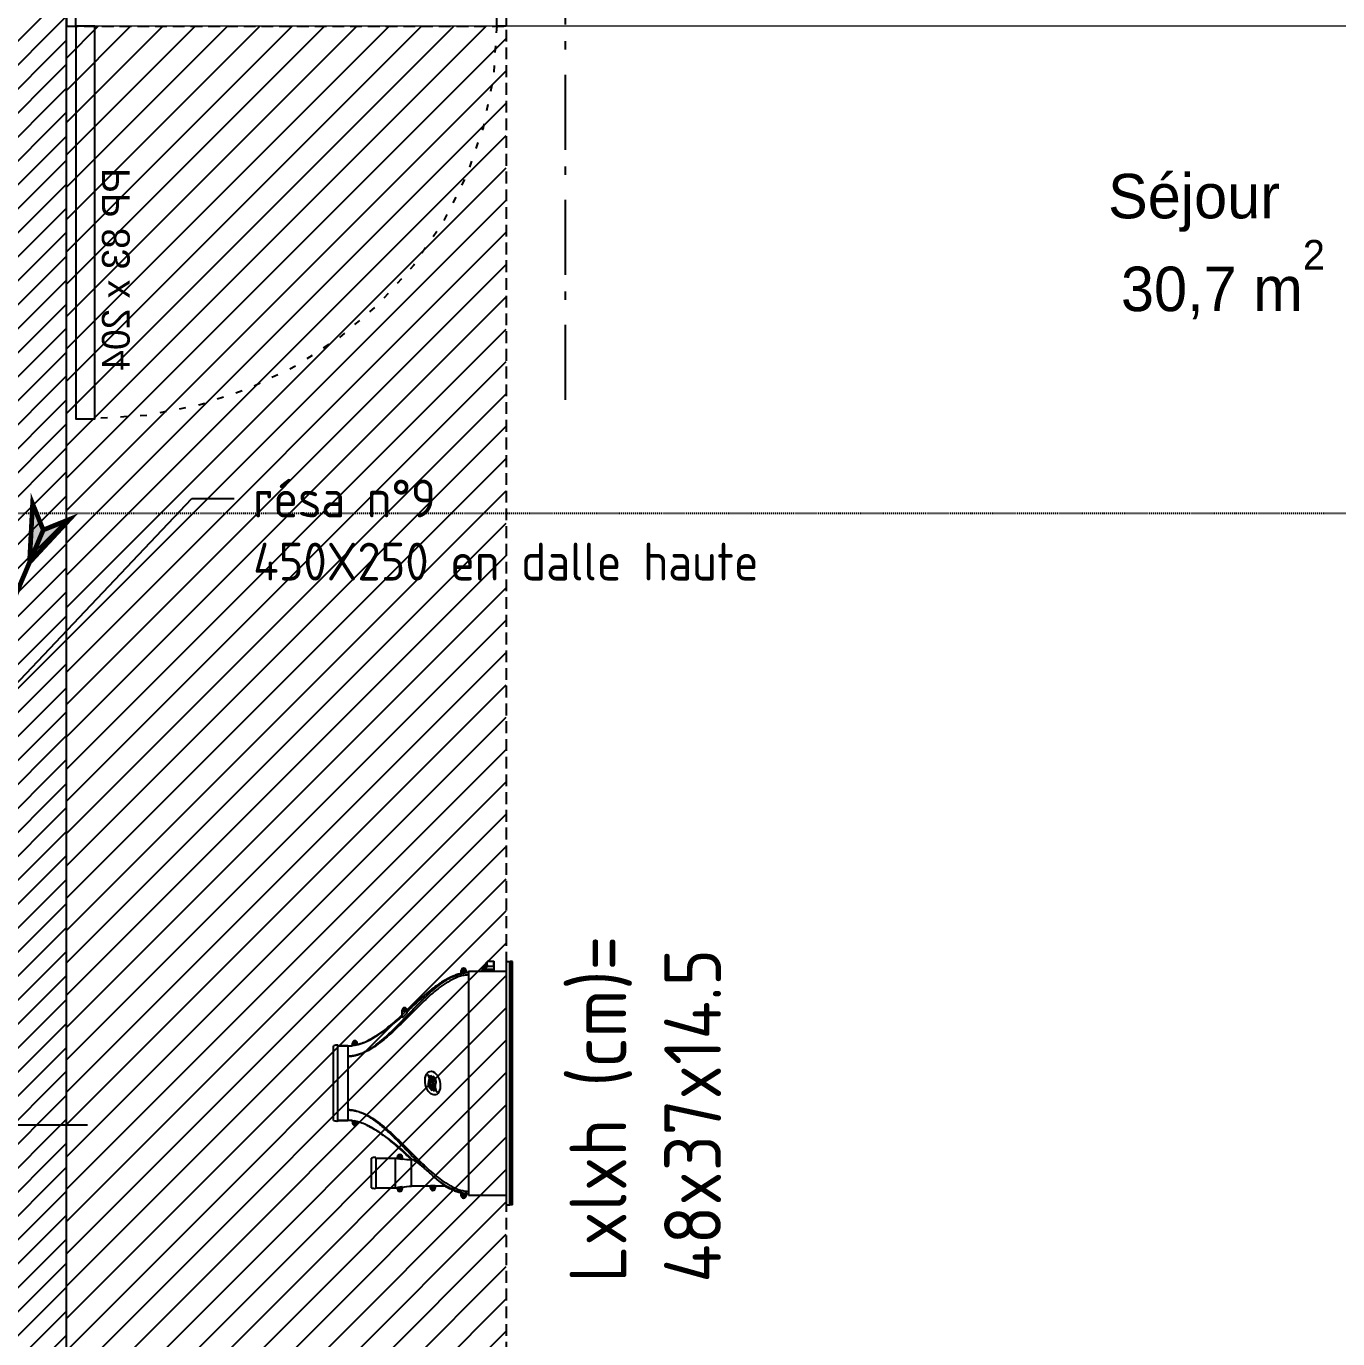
# Model space of a CAD drawing. Extents: x -2932 to 12371, y 2178 to 6224.
# Drawn here: x 4346.9 to 4624.3, y 3086.9 to 3364.5 of the extents above; entities that cross this region are included whole.
import ezdxf
from ezdxf import colors
from ezdxf.entities.mleader import LeaderData, LeaderLine
from ezdxf.math import Vec2, Vec3

# ---------------------------------------------------------------- set-up
doc = ezdxf.new("R2010")
doc.units = 0
doc.header["$PDMODE"] = 67
for name, pattern in [('prlm_ef', [0.165, 0.1, -0.065]), ('Style de ligne -1', [0.41664, 0.20828, -0.20836]), ('Style de ligne -13', [0.147638, 0.098425, -0.049213]), ('Style de ligne -18', [0.164042, 0.054681, -0.109361]), ('Style de ligne -6', [1.04164, 0.625, -0.20828, 0.06943, -0.13893])]:
    doc.linetypes.add(name, pattern=pattern)
doc.layers.get('0').update_dxf_attribs({"color": 252})
for name, color, linetype in [('_GAZELEC-EAU CHAUDE', 1, 'Continuous'), ('B amÈnagement intÈrieur_Hatch', 252, 'Continuous'), ('B aménagement intérieur', 252, 'Continuous'), ('B GÈnÈral_Hatch', 252, 'Continuous'), ('B Général', 252, 'Continuous'), ('C ANNOTATIONS-axes horizontaux', 252, 'Style de ligne -1'), ('C ANNOTATIONS-prestations', 252, 'Continuous'), ('C ANNOTATIONS-texte', 252, 'Continuous'), ('C ANNOTATIONS-texte surfaces', 252, 'Continuous'), ('D SURFACES-shab', 252, 'Continuous'), ('GAZ-EU FLECHE', 42, 'Continuous'), ('prlm-CHAUFF', 30, 'Continuous'), ('prlm-EAU-EF', 161, 'Continuous')]:
    doc.layers.add(name, color=color, linetype=linetype)
doc.layers.add('_GAZELEC-RESERVATION', color=1, linetype='Continuous', lineweight=18)
doc.layers.add('_GAZELEC-RESERVATION 2', color=6, linetype='Continuous', lineweight=18)
doc.styles.add('Eurostile', font='')
doc.styles.get("Standard").update_dxf_attribs({"font": 'isocp.shx', "height": 15})
doc.styles.get('Eurostile').set_extended_font_data('Eurostile')
doc.dimstyles.new('Arch', dxfattribs={"dimtxt": 11.765001, "dimasz": 11.224121, "dimexe": 15.875, "dimexo": 7.9375, "dimgap": 7.9375, "dimtad": 1, "dimdec": 1, "dimtxsty": 'Eurostile', "dimblk": 'B n1.VW_SLASH', "dimblk1": 'B n1.VW_SLASH', "dimblk2": 'B n1.VW_SLASH', "dimcen": 0, "dimdle": 7.9375, "dimazin": 0, "dimtfac": 1, "dimtdec": 1, "dimtix": 1, "dimtmove": 0, "dimatfit": 0, "dimldrblk": 'B n1.VW_FILLEDARROW', "dimfxl": 1, "dimfrac": 2, "dimtolj": 1, "dimarcsym": 0})

# ---------------------------------------------------------------- blocks, each defined once
blk = doc.blocks.new('A n1.PP 80')
at = {"layer": 'B Général', "flags": 128}
blk.add_lwpolyline([(-43, 2.5), (-43, 85.5), (-39, 85.5), (-39, 2.5)], close=True, dxfattribs=at)
at = {"layer": 'B Général', "linetype": 'Style de ligne -18', "ltscale": 25.4, "flags": 128}
blk.add_lwpolyline([(46, 2.5), (45.27, 13.33), (43.1, 23.98), (39.53, 34.26), (34.61, 44), (28.44, 53.03), (21.1, 61.19), (12.74, 68.35), (3.5, 74.38), (-6.47, 79.18), (-17, 82.67), (-27.91, 84.79), (-39, 85.5)], dxfattribs=at)
at = {"layer": 'B Général', "linetype": 'Continuous', "flags": 128}
for points in [[(-45, 2.5), (-43, 2.5), (-43, 0), (-40, 0), (-40, -2.5), (-45, -2.5)], [(48, 2.5), (46, 2.5), (46, 0), (43, 0), (43, -2.5), (48, -2.5), (48, -2.5), (48, -2.5), (48, 1.79), (48, 1.79)]]:
    blk.add_lwpolyline(points, close=True, dxfattribs=at)
at = {"layer": 'C ANNOTATIONS-prestations', "insert": (-37.5, 32.5), "char_height": 5.8825, "attachment_point": 1, "rotation": 90, "line_spacing_factor": 0.894142, "style": 'Eurostile'}
blk.add_mtext('PP 83 x 204', dxfattribs=at)
blk = doc.blocks.new('A n1.T4 A 204 (2D)')
at = {"layer": 'B amÈnagement intÈrieur_Hatch', "linetype": 'Continuous'}
h = blk.add_hatch(dxfattribs=at)
h.set_pattern_fill('F_P__SOFFITE', color=256, style=0, pattern_type=2)
h.set_pattern_definition([(45, (0, 0.2205), (-3.527778, 3.30729), [])])
h.paths.add_polyline_path([(-414.8, -3.93), (-321.8, -3.93), (-321.8, -450.99), (-414.8, -450.99)])
at = {"layer": 'B aménagement intérieur', "linetype": 'Style de ligne -13', "ltscale": 25.4, "flags": 128}
blk.add_lwpolyline([(-414.8, -3.93), (-321.8, -3.93), (-321.8, -450.99), (-414.8, -450.99)], close=True, dxfattribs=at)
at = {"layer": 'D SURFACES-shab', "lineweight": 18, "flags": 128}
blk.add_lwpolyline([(-27.78, -765.99), (127.72, -765.99), (127.47, -3.93), (-414.8, -3.93), (-414.8, -450.99), (-88.28, -450.99), (-88.28, -704.99), (-27.78, -704.99)], close=True, dxfattribs=at)
at = {"layer": 'B Général', "xscale": -1, "rotation": 180}
blk.add_blockref('A n1.PP 80', (-369.8, -1.43), dxfattribs=at)
at = {"layer": 'C ANNOTATIONS-texte', "insert": (-176.34, -47.4), "char_height": 9.412, "attachment_point": 8, "line_spacing_factor": 0.894142, "style": 'Eurostile'}
blk.add_mtext('Séjour', dxfattribs=at)
at = {"layer": 'C ANNOTATIONS-texte surfaces', "insert": (-170.24, -49.13), "char_height": 9.412, "attachment_point": 2, "line_spacing_factor": 0.894142, "style": 'Eurostile'}
blk.add_mtext('30,7 m{\\H0.6667x;\\S2^ ;}', dxfattribs=at)
blk = doc.blocks.new('xi.twintop')
at = {"layer": 'prlm-CHAUFF', "ltscale": 50}
for p, q in [((-7.9, 36.5), (7.9, 36.5)), ((-8, 35.6), (8, 35.6)), ((-7.9, 35.6), (-7.9, 33.5)), ((-7.9, 33.5), (-7.9, 35.6)), ((-5.67, 33.5), (-7.9, 33.5)), ((5.67, 33.5), (-5.67, 33.5)), ((7.9, 33.5), (5.67, 33.5)), ((7.9, 35.6), (7.9, 33.5)), ((7.9, 33.5), (7.9, 35.6)), ((-8.61, 31.95), (-8.61, 32.05)), ((-8.61, 32.05), (-8.51, 32.05)), ((-8.51, 31.95), (-8.61, 31.95)), ((-8.51, 32.16), (-8.41, 32.16)), ((-8.51, 32.05), (-8.51, 32.16)), ((-8.51, 31.84), (-8.51, 31.95)), ((-8.41, 31.84), (-8.51, 31.84)), ((-7.9, 32.5), (-8.46, 32.5)), ((-8.46, 31.5), (-8.16, 31.5)), ((-8.41, 32.16), (-8.41, 32.05)), ((-8.41, 32.05), (-8.3, 32.05)), ((-8.3, 31.95), (-8.41, 31.95)), ((-8.41, 31.95), (-8.41, 31.84)), ((-8.3, 32.05), (-8.3, 31.95)), ((-8.16, 31.5), (-7.95, 32.18)), ((-7.9, 32.5), (-7.95, 32.18)), ((7.95, 32.18), (7.9, 32.5)), ((7.9, 32.5), (8.46, 32.5)), ((8.16, 31.5), (7.95, 32.18)), ((8.46, 31.5), (8.16, 31.5)), ((8.3, 31.95), (8.3, 32.05)), ((8.3, 32.05), (8.41, 32.05)), ((8.41, 31.95), (8.3, 31.95)), ((8.41, 32.16), (8.51, 32.16)), ((8.41, 32.05), (8.41, 32.16)), ((8.41, 31.84), (8.41, 31.95)), ((8.51, 31.84), (8.41, 31.84)), ((8.51, 32.16), (8.51, 32.05)), ((8.51, 32.05), (8.61, 32.05)), ((8.61, 31.95), (8.51, 31.95)), ((8.51, 31.95), (8.51, 31.84)), ((8.61, 32.05), (8.61, 31.95)), ((-22.15, 28.5), (-15.85, 28.5)), ((-9.41, 28.48), (-9.41, 28.48)), ((9.12, 29.02), (9.09, 29.02)), ((9.41, 28.48), (9.38, 28.48)), ((-15.75, 27.6), (-22.25, 27.6)), ((-22.15, 27.6), (-22.15, 23.5)), ((-22.15, 27.6), (-22.15, 23.5)), ((-15.85, 27.6), (-15.85, 23.5)), ((-15.85, 27.6), (-15.85, 23.5)), ((-22.56, 22.55), (-22.45, 22.55)), ((-22.56, 22.45), (-22.56, 22.55)), ((-22.45, 22.45), (-22.56, 22.45)), ((-22.45, 22.66), (-22.35, 22.66)), ((-22.45, 22.55), (-22.45, 22.66)), ((-22.45, 22.34), (-22.45, 22.45)), ((-22.35, 22.34), (-22.45, 22.34)), ((-22.4, 23), (-21.97, 23)), ((-22.35, 22.66), (-22.35, 22.55)), ((-22.35, 22.55), (-22.24, 22.55)), ((-22.24, 22.45), (-22.35, 22.45)), ((-22.35, 22.45), (-22.35, 22.34)), ((-22.24, 22.55), (-22.24, 22.45)), ((-15.85, 23.5), (-22.15, 23.5)), ((-21.97, 23), (-21.85, 22.06)), ((-16.15, 22.06), (-16.03, 23)), ((-16.03, 23), (-15.6, 23)), ((-15.76, 22.45), (-15.76, 22.55)), ((-15.76, 22.55), (-15.65, 22.55)), ((-15.65, 22.45), (-15.76, 22.45)), ((-15.65, 22.66), (-15.55, 22.66)), ((-15.65, 22.55), (-15.65, 22.66)), ((-15.65, 22.34), (-15.65, 22.45)), ((-15.55, 22.34), (-15.65, 22.34)), ((-15.55, 22.66), (-15.55, 22.55)), ((-15.55, 22.55), (-15.44, 22.55)), ((-15.55, 22.45), (-15.55, 22.34)), ((-15.44, 22.45), (-15.55, 22.45)), ((-15.44, 22.55), (-15.44, 22.45)), ((-21.85, 22), (-22.4, 22)), ((-21.85, 22.06), (-21.85, 22)), ((-21.8, 20), (-16.2, 20)), ((-21.8, 16), (-21.8, 20)), ((-21.8, 16), (-21.8, 20)), ((-16.2, 19.84), (-14.13, 22)), ((-14.13, 22), (-16.2, 19.84)), ((-16.2, 19.84), (-16.2, 20)), ((-16.2, 19.84), (-16.2, 20)), ((-16.15, 22), (-16.15, 22.06)), ((-15.6, 22), (-16.15, 22)), ((14.83, 21), (13.83, 22)), ((13.83, 22), (15.44, 22)), ((15.44, 21), (14.83, 21)), ((15.28, 21.45), (15.28, 21.55)), ((15.28, 21.55), (15.39, 21.55)), ((15.39, 21.45), (15.28, 21.45)), ((15.39, 21.66), (15.49, 21.66)), ((15.39, 21.55), (15.39, 21.66)), ((15.39, 21.34), (15.39, 21.45)), ((15.49, 21.34), (15.39, 21.34)), ((15.49, 21.66), (15.49, 21.55)), ((15.49, 21.55), (15.6, 21.55)), ((15.49, 21.45), (15.49, 21.34)), ((15.6, 21.45), (15.49, 21.45)), ((15.6, 21.55), (15.6, 21.45)), ((-22.36, 15.45), (-22.36, 15.55)), ((-22.36, 15.55), (-22.25, 15.55)), ((-22.25, 15.45), (-22.36, 15.45)), ((-22.25, 15.66), (-22.15, 15.66)), ((-22.25, 15.55), (-22.25, 15.66)), ((-22.25, 15.34), (-22.25, 15.45)), ((-22.15, 15.34), (-22.25, 15.34)), ((-22.2, 16), (-21.65, 16)), ((-21.65, 15), (-22.2, 15)), ((-22.15, 15.66), (-22.15, 15.55)), ((-22.15, 15.55), (-22.04, 15.55)), ((-22.15, 15.45), (-22.15, 15.34)), ((-22.04, 15.45), (-22.15, 15.45)), ((-22.04, 15.55), (-22.04, 15.45)), ((-21.8, 12.88), (-21.8, 15)), ((-21.8, 12.88), (-21.8, 15)), ((-21.65, 16), (-21.65, 15)), ((-23.96, 8.95), (-23.96, 9.05)), ((-23.96, 9.05), (-23.85, 9.05)), ((-23.85, 8.95), (-23.96, 8.95)), ((-23.85, 9.16), (-23.75, 9.16)), ((-23.85, 9.05), (-23.85, 9.16)), ((-23.85, 8.84), (-23.85, 8.95)), ((-23.75, 8.84), (-23.85, 8.84)), ((-23.8, 9.5), (-23.19, 9.5)), ((-23.36, 8.5), (-23.8, 8.5)), ((-23.75, 9.16), (-23.75, 9.05)), ((-23.75, 9.05), (-23.64, 9.05)), ((-23.75, 8.95), (-23.75, 8.84)), ((-23.64, 8.95), (-23.75, 8.95)), ((-23.64, 9.05), (-23.64, 8.95)), ((-23.36, 8.42), (-23.36, 8.5)), ((23.19, 9.5), (23.8, 9.5)), ((23.36, 8.42), (23.36, 8.5)), ((23.8, 8.5), (23.36, 8.5)), ((23.64, 8.95), (23.64, 9.05)), ((23.64, 9.05), (23.75, 9.05)), ((23.75, 8.95), (23.64, 8.95)), ((23.75, 9.16), (23.85, 9.16)), ((23.75, 9.05), (23.75, 9.16)), ((23.75, 8.84), (23.75, 8.95)), ((23.85, 8.84), (23.75, 8.84)), ((23.85, 9.16), (23.85, 9.05)), ((23.85, 9.05), (23.96, 9.05)), ((23.85, 8.95), (23.85, 8.84)), ((23.96, 8.95), (23.85, 8.95)), ((23.96, 9.05), (23.96, 8.95)), ((23.7, 8), (-23.7, 8)), ((-23.7, 8), (-23.7, 0)), ((23.7, 8), (23.7, 0)), ((24.18, 4.47), (23.7, 4.81)), ((24.06, 4.42), (23.7, 4.66)), ((24.06, 2.6), (24.06, 4.42)), ((24.64, 4.04), (24.06, 4.42)), ((24.2, 4.46), (24.18, 4.47)), ((24.54, 4.24), (24.2, 4.46)), ((24.35, 4.85), (24.33, 4.89)), ((24.35, 4.36), (24.35, 4.85)), ((24.35, 4.85), (24.36, 4.85)), ((24.41, 4.79), (24.43, 4.83)), ((24.41, 4.79), (24.41, 4.32)), ((25.01, 4.43), (24.41, 4.79)), ((24.43, 4.83), (25.04, 4.47)), ((24.64, 4.04), (24.72, 4.01)), ((24.64, 2.6), (24.64, 4.04)), ((24.72, 4.01), (24.72, 2.65)), ((25.04, 4.47), (25.01, 4.43)), ((25.01, 4.25), (25.01, 4.43)), ((25.02, 4.42), (25.01, 4.43)), ((25.06, 4.46), (25.02, 4.42)), ((25.02, 4.42), (25.02, 4.25)), ((25.28, 4.25), (25.02, 4.42)), ((25.04, 4.47), (25.06, 4.46)), ((25.06, 4.46), (25.39, 4.24)), ((25.71, 2.65), (25.71, 4.01)), ((-25.75, 0), (-25.75, -0.73)), ((25.75, 0), (-25.75, 0)), ((23.7, 2.6), (24.06, 2.6)), ((23.7, 2.57), (23.73, 2.6)), ((23.79, 2.6), (23.88, 2.51)), ((23.88, 2.51), (23.97, 2.6)), ((24.04, 2.6), (24.13, 2.51)), ((24.64, 2.6), (24.06, 2.6)), ((24.13, 2.51), (24.22, 2.6)), ((24.18, 2.56), (24.24, 2.51)), ((24.24, 2.51), (24.3, 2.58)), ((24.28, 2.6), (24.37, 2.51)), ((24.37, 2.51), (24.46, 2.6)), ((24.42, 2.57), (24.48, 2.51)), ((24.48, 2.51), (24.56, 2.58)), ((24.54, 2.6), (24.63, 2.51)), ((24.63, 2.51), (24.72, 2.6)), ((24.72, 2.65), (24.64, 2.6)), ((24.64, 2.6), (24.64, 2.6)), ((25.66, 2.6), (24.64, 2.6)), ((24.7, 2.58), (24.77, 2.51)), ((24.72, 2.65), (25.71, 2.65)), ((24.73, 2.6), (24.82, 2.51)), ((24.77, 2.51), (24.79, 2.53)), ((24.82, 2.51), (24.91, 2.6)), ((24.9, 2.59), (24.98, 2.51)), ((24.98, 2.51), (25.07, 2.6)), ((25.02, 2.54), (25.05, 2.51)), ((25.05, 2.51), (25.09, 2.55)), ((25.06, 2.58), (25.13, 2.51)), ((25.13, 2.51), (25.22, 2.6)), ((25.19, 2.57), (25.25, 2.51)), ((25.25, 2.51), (25.34, 2.6)), ((25.27, 2.53), (25.29, 2.51)), ((25.29, 2.51), (25.32, 2.54)), ((25.31, 2.56), (25.36, 2.51)), ((25.36, 2.51), (25.45, 2.6)), ((25.4, 2.55), (25.44, 2.51)), ((25.44, 2.51), (25.53, 2.6)), ((25.48, 2.54), (25.51, 2.51)), ((25.51, 2.51), (25.6, 2.6)), ((25.53, 2.53), (25.55, 2.51)), ((25.55, 2.51), (25.64, 2.6)), ((25.71, 2.65), (25.66, 2.6)), ((25.66, 2.6), (25.66, 2.6)), ((25.75, 0), (25.75, -0.73)), ((-25.75, -0.81), (-25.75, -0.73)), ((-25.75, -0.73), (25.75, -0.73)), ((-25.75, -1.3), (-25.75, -0.81)), ((25.75, -0.81), (-25.75, -0.81)), ((-25.75, -1.3), (25.75, -1.3)), ((23.75, -0.99), (-23.75, -0.99)), ((-23.75, -1.06), (-23.75, -0.99)), ((-23.55, -0.99), (-23.75, -1.06)), ((-23.75, -1.06), (23.75, -1.06)), ((23.75, -1.11), (-23.75, -1.11)), ((-23.75, -1.16), (-23.75, -1.11)), ((-23.59, -1.11), (-23.75, -1.16)), ((-23.75, -1.16), (23.75, -1.16)), ((23.75, -1.2), (-23.75, -1.2)), ((-23.75, -1.23), (-23.75, -1.2)), ((-23.64, -1.2), (-23.75, -1.23)), ((-23.75, -1.23), (23.75, -1.23)), ((23.75, -1.26), (-23.75, -1.26)), ((-23.75, -1.28), (-23.75, -1.26)), ((-23.68, -1.26), (-23.75, -1.28)), ((-23.75, -1.28), (23.75, -1.28)), ((23.75, -1.29), (-23.75, -1.29)), ((-23.75, -1.3), (-23.75, -1.29)), ((-23.73, -1.29), (-23.75, -1.3)), ((-23.75, -1.3), (23.75, -1.3)), ((23.75, -1.06), (23.55, -0.99)), ((23.75, -1.16), (23.59, -1.11)), ((23.75, -1.23), (23.64, -1.2)), ((23.75, -1.28), (23.68, -1.26)), ((23.75, -1.3), (23.73, -1.29)), ((23.75, -0.99), (23.75, -1.06)), ((23.75, -1.11), (23.75, -1.16)), ((23.75, -1.2), (23.75, -1.23)), ((23.75, -1.26), (23.75, -1.28)), ((23.75, -1.29), (23.75, -1.3)), ((25.75, -0.73), (25.75, -0.81)), ((25.75, -1.3), (25.75, -0.81))]:
    blk.add_line(p, q, dxfattribs=at)
for centre, radius in [((-8.46, 32), 0.3), ((-8.46, 32), 0.25), ((8.46, 32), 0.3), ((8.46, 32), 0.25), ((-22.4, 22.5), 0.3), ((-22.4, 22.5), 0.25), ((-15.6, 22.5), 0.3), ((-15.6, 22.5), 0.25), ((15.44, 21.5), 0.3), ((15.44, 21.5), 0.25), ((-22.2, 15.5), 0.3), ((-22.2, 15.5), 0.25), ((-23.8, 9), 0.3), ((-23.8, 9), 0.25), ((23.8, 9), 0.3), ((23.8, 9), 0.25)]:
    blk.add_circle(centre, radius, dxfattribs=at)
for centre, radius, start, end in [((-6.01, 35.83), 2, 160.5755, 186.7441), ((-6.01, 35.83), 2, 160.5755, 186.7441), ((6.01, 35.83), 2, 353.2559, 19.4245), ((6.01, 35.83), 2, 353.2559, 19.4245), ((-15.67, 33.51), 7.77, 352.5456, 359.9423), ((-15.72, 33.51), 7.82, 352.5763, 359.9264), ((-15.07, 33.49), 7.17, 353.9053, 0.1157), ((15.11, 33.49), 7.25, 179.9215, 187.8382), ((15.67, 33.51), 7.77, 180.0577, 187.4544), ((15.72, 33.51), 7.82, 180.0736, 187.4237), ((-19.51, 34.47), 11.74, 332.3321, 345.441), ((-19.16, 34.32), 11.35, 332.1374, 345.6929), ((-8.46, 32), 0.5, 90, 270), ((-15.07, 33.49), 7.17, 352.0923, 353.5448), ((21.1, 34.98), 13.43, 192.9954, 216.0824), ((19.16, 34.32), 11.35, 194.4106, 207.8626), ((8.46, 32), 0.5, 270, 90), ((-20.26, 27.83), 2, 160.5755, 186.7441), ((-20.26, 27.83), 2, 160.5755, 186.7441), ((-17.74, 27.83), 2, 353.2559, 19.4245), ((-17.74, 27.83), 2, 353.2559, 19.4245), ((-43.13, 48.06), 39, 319.3887, 329.86), ((-43.13, 48.06), 39, 319.3887, 329.8601), ((-26.92, 38.17), 20.01, 331.0483, 332.7983), ((-26.92, 38.17), 20.01, 331.0482, 332.7982), ((26.92, 38.17), 20.01, 207.2018, 208.9518), ((43.13, 48.06), 39, 210.1399, 220.6113), ((43.13, 48.06), 39, 212.5506, 220.6113), ((-22.4, 22.5), 0.5, 90, 270), ((-15.6, 22.5), 0.5, 270, 90), ((-22.51, 30.1), 11.66, 315.9701, 320.4245), ((-22.76, 30.33), 11.99, 316.0326, 320.3619), ((22.51, 30.1), 11.66, 219.5755, 224.0299), ((22.76, 30.33), 11.99, 219.6381, 223.9674), ((15.44, 21.5), 0.5, 270, 90), ((-44.74, 40.05), 35.1, 315.7111, 319.5265), ((-22.2, 15.5), 0.5, 90, 270), ((-2.48, -0.77), 23.65, 136.4099, 144.7501), ((-23.8, 9), 0.5, 90, 270), ((-11.41, 6.64), 12.12, 163.7263, 166.3852), ((23.8, 9), 0.5, 270, 90), ((17.64, -7.23), 13.85, 61.9182, 64.0515), ((17.76, -6.88), 13.43, 62.115, 63.7632), ((18.29, -6.04), 12.5, 61.3177, 61.5903), ((24.75, 5.45), 0.703, 233.033, 242.9325), ((24.72, 5.11), 0.448, 214.6713, 225.4982), ((25.88, 4.92), 0.836, 234.1326, 239.2425), ((18.29, -6.04), 12.5, 53.7494, 55.0637)]:
    blk.add_arc(centre, radius, start, end, dxfattribs=at)
blk.add_ellipse((0, 15.55), major_axis=(2.49, 0.57), ratio=0.600775, dxfattribs=at)
for points, knots in [([(-5.67, 33.5), (-5.67, 33.33), (-5.68, 33.16), (-5.7, 32.82), (-5.72, 32.65), (-5.8, 32.15), (-5.87, 31.82), (-6.05, 31.16), (-6.16, 30.84), (-6.41, 30.21), (-6.55, 29.9), (-7, 29), (-7.34, 28.43), (-8.08, 27.34), (-8.47, 26.81), (-9.69, 25.27), (-10.57, 24.3), (-12.38, 22.39), (-13.32, 21.46), (-15.19, 19.6), (-16.12, 18.67), (-17.95, 16.77), (-18.84, 15.8), (-20.08, 14.27), (-20.47, 13.75), (-21.03, 12.94), (-21.21, 12.66), (-21.55, 12.09), (-21.72, 11.8), (-22.17, 10.91), (-22.43, 10.31), (-22.7, 9.36), (-22.77, 9.03), (-22.86, 8.47), (-22.88, 8.24), (-22.89, 8)], [0, 0, 0, 0, 0.015625, 0.015625, 0.03125, 0.03125, 0.0625, 0.0625, 0.09375, 0.09375, 0.125, 0.125, 0.1875, 0.1875, 0.25, 0.25, 0.375, 0.375, 0.5, 0.5, 0.625, 0.625, 0.75, 0.75, 0.8125, 0.8125, 0.84375, 0.84375, 0.875, 0.875, 0.9375, 0.9375, 0.96875, 0.96875, 0.9907189, 0.9907189, 0.9907189, 0.9907189]), ([(-18.04, 17.26), (-16.85, 18.51), (-15.59, 19.7), (-13.1, 22.1), (-11.85, 23.3), (-10.07, 25.17), (-9.49, 25.81), (-8.39, 27.13), (-7.87, 27.82), (-7.16, 28.91), (-6.93, 29.29), (-6.52, 30.07), (-6.33, 30.48), (-6.02, 31.31), (-5.89, 31.74), (-5.76, 32.39), (-5.73, 32.61), (-5.69, 32.95), (-5.69, 33.06), (-5.67, 33.28), (-5.67, 33.39), (-5.67, 33.5)], [0, 0, 0, 0, 0.25, 0.25, 0.5, 0.5, 0.625, 0.625, 0.75, 0.75, 0.8125, 0.8125, 0.875, 0.875, 0.9375, 0.9375, 0.96875, 0.96875, 0.984375, 0.984375, 1, 1, 1, 1]), ([(5.67, 33.5), (5.67, 33.33), (5.68, 33.16), (5.71, 32.81), (5.73, 32.64), (5.81, 32.14), (5.88, 31.8), (6.08, 31.14), (6.2, 30.82), (6.47, 30.19), (6.62, 29.88), (7.1, 28.98), (7.46, 28.42), (8.23, 27.34), (8.65, 26.82), (9.93, 25.3), (10.84, 24.34), (12.72, 22.46), (13.69, 21.54), (15.61, 19.69), (16.57, 18.77), (18.43, 16.87), (19.34, 15.9), (20.59, 14.36), (20.99, 13.83), (21.55, 13), (21.73, 12.72), (22.07, 12.15), (22.24, 11.85), (22.69, 10.95), (22.94, 10.33), (23.21, 9.37), (23.28, 9.05), (23.36, 8.48), (23.38, 8.24), (23.39, 8)], [0, 0, 0, 0, 0.015625, 0.015625, 0.03125, 0.03125, 0.0625, 0.0625, 0.09375, 0.09375, 0.125, 0.125, 0.1875, 0.1875, 0.25, 0.25, 0.375, 0.375, 0.5, 0.5, 0.625, 0.625, 0.75, 0.75, 0.8125, 0.8125, 0.84375, 0.84375, 0.875, 0.875, 0.9375, 0.9375, 0.96875, 0.96875, 0.9908046, 0.9908046, 0.9908046, 0.9908046]), ([(22.89, 8), (22.88, 8.24), (22.86, 8.47), (22.77, 9.03), (22.7, 9.36), (22.43, 10.31), (22.17, 10.91), (21.72, 11.8), (21.55, 12.09), (21.21, 12.66), (21.03, 12.94), (20.47, 13.75), (20.08, 14.27), (18.84, 15.8), (17.95, 16.77), (16.12, 18.67), (15.18, 19.6), (13.32, 21.46), (12.38, 22.39), (10.57, 24.3), (9.69, 25.27), (8.47, 26.81), (8.08, 27.34), (7.34, 28.43), (7, 29), (6.55, 29.9), (6.41, 30.21), (6.16, 30.84), (6.05, 31.16), (5.87, 31.82), (5.79, 32.15), (5.72, 32.65), (5.7, 32.82), (5.68, 33.16), (5.67, 33.33), (5.67, 33.5)], [0.0092808, 0.0092808, 0.0092808, 0.0092808, 0.03125, 0.03125, 0.0625, 0.0625, 0.125, 0.125, 0.15625, 0.15625, 0.1875, 0.1875, 0.25, 0.25, 0.375, 0.375, 0.5, 0.5, 0.625, 0.625, 0.75, 0.75, 0.8125, 0.8125, 0.875, 0.875, 0.90625, 0.90625, 0.9375, 0.9375, 0.96875, 0.96875, 0.984375, 0.984375, 1, 1, 1, 1]), ([(-8.9, 29.46), (-9.06, 29.12), (-9.43, 28.41), (-10.08, 27.35), (-10.83, 26.27), (-11.65, 25.18), (-12.54, 24.1), (-13.65, 22.81), (-14.86, 21.46), (-15.81, 20.43), (-16.2, 20)], [0.1568082, 0.1568082, 0.1568082, 0.1568082, 0.2305418, 0.3149874, 0.4025619, 0.4929385, 0.5856877, 0.6803551, 0.8317746, 0.9509578, 0.9509578, 0.9509578, 0.9509578]), ([(14.38, 22), (14.06, 22.36), (13.37, 23.14), (12.33, 24.35), (11.38, 25.54), (10.58, 26.62), (9.93, 27.59), (9.37, 28.52), (9.05, 29.15), (8.91, 29.44)], [0.5730592, 0.5730592, 0.5730592, 0.5730592, 0.626259, 0.6884084, 0.7489718, 0.7930827, 0.8358988, 0.8773199, 0.9123747, 0.9123747, 0.9123747, 0.9123747]), ([(-18.04, 17.26), (-17.81, 17.52), (-17.58, 17.79), (-17.17, 18.3), (-16.98, 18.55), (-16.64, 19.03), (-16.49, 19.25), (-16.32, 19.53), (-16.28, 19.62), (-16.22, 19.76), (-16.2, 19.81), (-16.2, 19.84)], [0, 0, 0, 0, 0.25, 0.25, 0.5, 0.5, 0.75, 0.75, 0.875, 0.875, 1, 1, 1, 1]), ([(23.19, 9.5), (23.12, 9.79), (23.04, 10.07), (22.86, 10.64), (22.75, 10.92), (22.41, 11.74), (22.14, 12.27), (21.56, 13.3), (21.24, 13.8), (20.57, 14.77), (20.21, 15.25), (19.11, 16.65), (18.33, 17.54), (16.73, 19.29), (15.91, 20.15), (15.09, 21)], [0, 0, 0, 0, 0.0625, 0.0625, 0.125, 0.125, 0.25, 0.25, 0.375, 0.375, 0.5, 0.5, 0.75, 0.75, 1, 1, 1, 1]), ([(21.4, 13.55), (21.3, 13.71), (20.98, 14.2), (20.41, 15.02), (19.67, 15.99), (18.88, 16.96), (17.95, 18.04), (16.9, 19.22), (15.98, 20.24), (15.44, 20.84), (15.29, 21)], [0.1694223, 0.1694223, 0.1694223, 0.1694223, 0.1906001, 0.2339285, 0.2787061, 0.3247019, 0.3716424, 0.4351709, 0.4991397, 0.523565, 0.523565, 0.523565, 0.523565]), ([(-23.39, 8), (-23.38, 8.28), (-23.35, 8.55), (-23.25, 9.19), (-23.16, 9.55), (-22.84, 10.61), (-22.54, 11.29), (-21.83, 12.6), (-21.42, 13.22), (-20.56, 14.41), (-20.09, 14.98), (-19.62, 15.54)], [0.0331631, 0.0331631, 0.0331631, 0.0331631, 0.125, 0.125, 0.25, 0.25, 0.5, 0.5, 0.75, 0.75, 1, 1, 1, 1]), ([(-1.94, 14.63), (-1.21, 15.35), (-0.84, 15.44), (-0.45, 15.4), (0.16, 15.33), (0.81, 14.93), (1.54, 15.51)], [0, 0, 0, 0, 0.389075, 0.389075, 0.389075, 1, 1, 1, 1]), ([(-1.63, 15.67), (-0.9, 16.39), (-0.53, 16.49), (-0.14, 16.44), (0.47, 16.38), (1.12, 15.98), (1.85, 16.55)], [0, 0, 0, 0, 0.389075, 0.389075, 0.389075, 1, 1, 1, 1]), ([(-23.19, 9.5), (-23.12, 9.8), (-23.04, 10.09), (-22.9, 10.53), (-22.84, 10.67), (-22.74, 10.96), (-22.68, 11.1), (-22.5, 11.53), (-22.37, 11.8), (-22.1, 12.35), (-21.95, 12.61), (-21.8, 12.88)], [0, 0, 0, 0, 0.25, 0.25, 0.375, 0.375, 0.5, 0.5, 0.75, 0.75, 1, 1, 1, 1]), ([(-21.8, 12.88), (-21.96, 12.6), (-22.11, 12.32), (-22.4, 11.74), (-22.54, 11.45), (-22.78, 10.85), (-22.89, 10.55), (-23.01, 10.17), (-23.03, 10.1), (-23.05, 10.03)], [0, 0, 0, 0, 0.25, 0.25, 0.5, 0.5, 0.75, 0.75, 0.8062429, 0.8062429, 0.8062429, 0.8062429]), ([(24.24, 4.96), (24.23, 4.96), (24.23, 4.96), (24.22, 4.97), (24.2, 4.97), (24.19, 4.97), (24.18, 4.98), (24.16, 4.98), (24.15, 4.98), (24.13, 4.99), (24.11, 4.99), (24.09, 4.99), (24.08, 4.99), (24.05, 4.99), (24.02, 4.99), (23.98, 4.99), (23.93, 4.98), (23.89, 4.98), (23.84, 4.97), (23.78, 4.96), (23.74, 4.95), (23.71, 4.95), (23.7, 4.94)], [0.1059402, 0.1059402, 0.1059402, 0.1059402, 0.1359504, 0.1694868, 0.202886, 0.2361704, 0.2693627, 0.3024859, 0.3355633, 0.3686184, 0.401675, 0.434757, 0.4678887, 0.5010941, 0.5629781, 0.6246926, 0.6863942, 0.7482374, 0.8103737, 0.8729511, 0.9361135, 0.9654522, 0.9654522, 0.9654522, 0.9654522]), ([(23.7, 4.91), (23.71, 4.91), (23.72, 4.91), (23.74, 4.92), (23.78, 4.92), (23.81, 4.93), (23.83, 4.93), (23.86, 4.94), (23.89, 4.94), (23.92, 4.95), (23.94, 4.95), (23.97, 4.95), (23.99, 4.96), (24.02, 4.96), (24.04, 4.96), (24.06, 4.96), (24.08, 4.96), (24.11, 4.96), (24.14, 4.96), (24.18, 4.96), (24.21, 4.95), (24.24, 4.95), (24.26, 4.94), (24.28, 4.93), (24.3, 4.92), (24.32, 4.91), (24.33, 4.9), (24.33, 4.89)], [0.053874, 0.053874, 0.053874, 0.053874, 0.0607104, 0.0907643, 0.1206402, 0.1503557, 0.1799287, 0.2093776, 0.238721, 0.2679778, 0.2971672, 0.3263086, 0.3554219, 0.3845269, 0.4136437, 0.4427926, 0.4719939, 0.5012681, 0.5562327, 0.6110034, 0.6657154, 0.7205017, 0.7754929, 0.8308166, 0.8865967, 0.9429527, 1, 1, 1, 1]), ([(24.35, 4.85), (24.35, 4.86), (24.35, 4.86), (24.34, 4.87), (24.33, 4.88), (24.32, 4.88), (24.31, 4.89), (24.3, 4.89), (24.29, 4.9), (24.28, 4.9), (24.26, 4.91), (24.25, 4.91), (24.23, 4.91), (24.22, 4.92), (24.2, 4.92), (24.18, 4.92), (24.17, 4.92), (24.15, 4.92), (24.12, 4.92), (24.09, 4.92), (24.05, 4.92), (24, 4.92), (23.95, 4.91), (23.9, 4.9), (23.85, 4.89), (23.79, 4.88), (23.74, 4.87), (23.71, 4.86), (23.7, 4.86)], [0, 0, 0, 0, 0.0300773, 0.0600539, 0.0899314, 0.1197114, 0.1493956, 0.1789856, 0.2084831, 0.2378898, 0.2672073, 0.2964374, 0.3255817, 0.3546421, 0.3836203, 0.4125181, 0.4413372, 0.4700795, 0.4987468, 0.5532579, 0.6080368, 0.6630958, 0.7184471, 0.7741027, 0.8300742, 0.8863734, 0.9430116, 0.9677174, 0.9677174, 0.9677174, 0.9677174]), ([(24.65, 4.2), (24.65, 4.2), (24.64, 4.2), (24.64, 4.2), (24.63, 4.2), (24.63, 4.2), (24.62, 4.2), (24.61, 4.21), (24.6, 4.21), (24.59, 4.21), (24.58, 4.22), (24.55, 4.23), (24.54, 4.24), (24.54, 4.24)], [0, 0, 0, 0, 0.061789, 0.122374, 0.182441, 0.242697, 0.303842, 0.366548, 0.43144, 0.49908, 0.668346, 0.832646, 1, 1, 1, 1]), ([(25.45, 4.21), (25.44, 4.21), (25.44, 4.22), (25.43, 4.22), (25.41, 4.23), (25.4, 4.23), (25.39, 4.24), (25.37, 4.24), (25.36, 4.25), (25.34, 4.25), (25.32, 4.25), (25.3, 4.26), (25.29, 4.26), (25.27, 4.26), (25.24, 4.26), (25.22, 4.26), (25.2, 4.26), (25.17, 4.26), (25.13, 4.26), (25.08, 4.26), (25.03, 4.26), (24.97, 4.25), (24.91, 4.24), (24.85, 4.24), (24.79, 4.23), (24.72, 4.21), (24.67, 4.21), (24.65, 4.2)], [0.0304712, 0.0304712, 0.0304712, 0.0304712, 0.0599457, 0.0897682, 0.1195016, 0.1491541, 0.1787343, 0.2082505, 0.2377114, 0.2671256, 0.2965018, 0.3258487, 0.355175, 0.3844897, 0.4138015, 0.4431194, 0.4724522, 0.5018089, 0.5568669, 0.611863, 0.6668562, 0.7219052, 0.7770682, 0.8324028, 0.8879658, 0.9438132, 1, 1, 1, 1]), ([(25.71, 4.01), (25.69, 4.04), (25.65, 4.06), (25.55, 4.09), (25.48, 4.1), (25.35, 4.1), (25.31, 4.1), (25.21, 4.09), (25.16, 4.09), (24.98, 4.06), (24.86, 4.04), (24.72, 4.01)], [0, 0, 0, 0, 0.25, 0.25, 0.5, 0.5, 0.625, 0.625, 0.75, 0.75, 1, 1, 1, 1])]:
    blk.add_open_spline(points, degree=3, knots=knots, dxfattribs=at)
for points in [[(-22.15, 23.5), (-22.15, 23.33), (-22.14, 23.17), (-22.13, 23)], [(-22.15, 23.5), (-22.15, 23.33), (-22.14, 23.17), (-22.13, 23)], [(-15.85, 23.5), (-15.85, 23.33), (-15.86, 23.17), (-15.87, 23)], [(-15.85, 23.5), (-15.85, 23.33), (-15.86, 23.17), (-15.87, 23)], [(-22.01, 22), (-21.91, 21.33), (-21.8, 20.67), (-21.8, 20)], [(-22.01, 22), (-21.91, 21.33), (-21.8, 20.67), (-21.8, 20)], [(-15.99, 22), (-16.09, 21.33), (-16.2, 20.67), (-16.2, 20)], [(-15.99, 22), (-16.09, 21.33), (-16.2, 20.67), (-16.2, 20)], [(-0.55, 15.04), (-0.94, 15.09), (-1.32, 14.99), (-1.94, 14.63)], [(-1.78, 15.16), (-1.06, 15.88), (-0.68, 15.97), (-0.29, 15.93)], [(-0.39, 15.58), (-0.78, 15.62), (-1.16, 15.52), (-1.78, 15.16)], [(-0.23, 16.09), (-0.63, 16.13), (-1.01, 16.03), (-1.63, 15.67)], [(1.54, 15.51), (0.72, 14.57), (0.07, 14.98), (-0.55, 15.04)], [(1.7, 16.04), (0.88, 15.1), (0.23, 15.51), (-0.39, 15.58)], [(-0.29, 15.93), (0.32, 15.87), (0.96, 15.47), (1.7, 16.04)], [(1.85, 16.55), (1.03, 15.62), (0.38, 16.02), (-0.23, 16.09)], [(-23.19, 9.5), (-23.26, 9.17), (-23.32, 8.84), (-23.36, 8.5)], [(23.36, 8.5), (23.32, 8.84), (23.26, 9.17), (23.19, 9.5)]]:
    blk.add_open_spline(points, degree=3, dxfattribs=at)
at = {"layer": 'prlm-CHAUFF', "ltscale": 50, "insert": (-42.19, -13.41), "char_height": 12, "width": 139.7925, "attachment_point": 1}
blk.add_mtext('Lxlxh (cm)= 48x37x14.5', dxfattribs=at)
blk = doc.blocks.new('B n1.VW_SLASH')
at = {"linetype": 'ByBlock', "lineweight": -2}
blk.add_line((0.707, 0), (-1, 0), dxfattribs=at)
at = {"linetype": 'Continuous', "lineweight": 20, "flags": 128}
blk.add_lwpolyline([(0.5, 0.5), (-0.5, -0.5)], dxfattribs=at)
blk = doc.blocks.new('*D262')
at = {"layer": '_GAZELEC-RESERVATION 2', "color": 0, "lineweight": -2, "transparency": 16777216}
for p, q in [((4292.44, 3177.55), (4292.44, 3116.25)), ((4337.44, 3177.55), (4337.44, 3116.25)), ((4281.22, 3132.12), (4269.99, 3132.12)), ((4292.44, 3132.12), (4337.44, 3132.12)), ((4348.67, 3132.12), (4359.89, 3132.12))]:
    blk.add_line(p, q, dxfattribs=at)
at = {"layer": 'Defpoints', "color": 0, "transparency": 16777216}
for p in [(4292.44, 3185.48), (4337.44, 3185.48), (4337.44, 3132.12)]:
    blk.add_point(p, dxfattribs=at)
at = {"layer": '_GAZELEC-RESERVATION 2', "color": 0, "lineweight": -2, "transparency": 16777216, "xscale": 11.22412109375, "yscale": 11.22412109375, "zscale": 11.22412109375}
blk.add_blockref('B n1.VW_SLASH', (4292.44, 3132.12), dxfattribs=at)
at = {"layer": '_GAZELEC-RESERVATION 2', "color": 0, "lineweight": -2, "transparency": 16777216, "xscale": 11.22412109375, "yscale": 11.22412109375, "zscale": 11.22412109375, "rotation": 180}
blk.add_blockref('B n1.VW_SLASH', (4337.44, 3132.12), dxfattribs=at)
at = {"layer": '_GAZELEC-RESERVATION 2', "color": 0, "transparency": 16777216, "insert": (4314.94, 3145.94), "char_height": 11.765, "attachment_point": 5, "style": 'Eurostile'}
blk.add_mtext('\\A1;45.00', dxfattribs=at)
blk = doc.blocks.new('B n1.VW_FILLEDARROW')
at = {"linetype": 'Continuous'}
blk.add_hatch(color=250, dxfattribs=at).paths.add_polyline_path([(-1.414, 0.379), (0, 0), (-1.414, -0.379)])
at = {"linetype": 'Continuous', "flags": 128}
blk.add_lwpolyline([(-1.414, 0.379), (0, 0), (-1.414, -0.379)], close=True, dxfattribs=at)
blk = doc.blocks.new('FLECHE2')
h = blk.add_hatch(color=256)
h.dxf.hatch_style = 1
h.paths.add_polyline_path([(496271.9, -370023.3), (496278.4, -369899.2), (496300.9, -369954.8), (496356.5, -369932.3)])
at = {"const_width": 10}
for points in [[(496066.7, -370507.2), (496300.9, -369954.8), (496356.5, -369932.3), (496271.9, -370023.3), (496300.9, -369954.8), (496278.4, -369899.2), (496271.9, -370023.3), (496356.5, -369932.3), (496300.9, -369954.8), (496278.4, -369899.2), (496271.9, -370023.3)], [(496271.9, -370023.3), (496278.4, -369899.2), (496300.9, -369954.8), (496356.5, -369932.3), (496271.9, -370023.3)]]:
    blk.add_lwpolyline(points, dxfattribs=at)

msp = doc.modelspace()

# ---------------------------------------------------------------- hatches: boundary and pattern name
at = {"layer": '_GAZELEC-RESERVATION 2'}
h = msp.add_hatch(dxfattribs=at)
h.set_pattern_fill('ANSI31', color=256)
h.paths.add_polyline_path([(4582.334, 4118.812), (4542.334, 4118.812), (4542.334, 4108.812), (4582.334, 4108.812)])
h.paths.add_polyline_path([(4843.196, 4114.016), (4843.196, 4054.016), (4853.196, 4054.016), (4853.196, 4114.016)])
h.paths.add_polyline_path([(3523.835, 2610.903), (3603.835, 2610.903), (3603.835, 2600.903), (3524.1, 2600.903)])
h.paths.add_polyline_path([(5215.038, 4391.389), (5215.038, 4421.389), (5225.038, 4421.389), (5225.038, 4391.389)])
h.paths.add_polyline_path([(4111.403, 3400.476), (3931.403, 3400.476), (3931.403, 3410.476), (4111.403, 3410.476)])
h.paths.add_polyline_path([(3847.92, 3341.389), (3847.92, 3371.389), (3837.92, 3371.389), (3837.92, 3341.389)])
edge = h.paths.add_edge_path()
edge.add_line((4631.965, 4574.473), (4631.965, 4504.473))
edge.add_line((4631.965, 4504.473), (4621.965, 4504.473))
edge.add_line((4621.965, 4504.473), (4621.965, 4574.465))
edge.add_line((4621.965, 4574.465), (4631.965, 4574.465))
at = {"layer": 'B GÈnÈral_Hatch', "linetype": 'Continuous'}
h = msp.add_hatch(dxfattribs=at)
h.set_pattern_fill('50_BETON', color=256, style=0, pattern_type=2)
h.set_pattern_definition([(45, (0, 0), (2.4253472, -2.6458333), [])])
h.paths.add_polyline_path([(4337.442, 3769.289), (4337.442, 2576.403), (4355.442, 2592.403), (4355.442, 3769.289)])

# ---------------------------------------------------------------- linework, layer by layer
at = {"layer": '_GAZELEC-EAU CHAUDE', "linetype": 'prlm_ef'}
msp.add_open_spline([(4593.985, 4067.245), (4593.98, 4060.536), (4593.975, 4053.834), (4594.016, 4040.436), (4594.057, 4033.737), (4594.244, 4013.645), (4594.453, 4000.254), (4595.327, 3960.094), (4596.24, 3933.337), (4599.932, 3853.118), (4603.665, 3799.71), (4618.388, 3639.72), (4632.906, 3533.376), (4655.277, 3404.881), (4659.379, 3382.362), (4672.194, 3314.861), (4681.419, 3269.933), (4710.961, 3135.382), (4733.145, 3045.995), (4770.529, 2908.435), (4784.309, 2859.94), (4806.951, 2762.346), (4815.813, 2713.243), (4819.514, 2657.785), (4819.823, 2652.053), (4820.255, 2641.287), (4820.396, 2636.255), (4820.62, 2621.918), (4820.549, 2612.63), (4820.478, 2603.373)], degree=3, knots=[0, 0, 0, 0, 20.1264024, 20.1264024, 40.2528048, 40.2528048, 80.5056096, 80.5056096, 161.0112192, 161.0112192, 322.0224383, 322.0224383, 644.0448767, 644.0448767, 712.5337224, 712.5337224, 849.5114138, 849.5114138, 1123.4667967, 1123.4667967, 1272.7645866, 1272.7645866, 1422.0623764, 1422.0623764, 1439.2433799, 1439.2433799, 1454.284308, 1454.284308, 1482.0342219, 1482.0342219, 1482.0342219, 1482.0342219], dxfattribs=at)
at = {"layer": 'B Général', "linetype": 'Style de ligne -6', "ltscale": 25.4}
msp.add_line((4460.948, 3285.43), (4460.948, 5820.43), dxfattribs=at)
at = {"layer": 'B Général', "linetype": 'Continuous', "lineweight": 18}
msp.add_line((4355.442, 2602.403), (4355.442, 3769.289), dxfattribs=at)
at = {"layer": 'B Général', "linetype": 'Continuous'}
msp.add_line((4355.442, 2602.403), (4355.442, 3769.289), dxfattribs=at)
at = {"layer": 'C ANNOTATIONS-axes horizontaux'}
msp.add_line((12370.813, 3261.389), (2960.813, 3261.389), dxfattribs=at)
at = {"layer": 'prlm-EAU-EF', "linetype": 'prlm_ef'}
for points in [[(5181.04, 4454.411), (5161.376, 4453.72), (5137.079, 4450.79), (5124.545, 4447.272), (5110.251, 4441.782), (5095.929, 4432.016), (5087.226, 4421.358), (5080.768, 4400.887), (5077.116, 4378.448), (5073.095, 4357.627), (5065.873, 4335.71), (5045.8, 4307.647), (5031.252, 4294.743), (4963.256, 4262.094), (4896.61, 4248.956), (4825.931, 4242.336), (4704.38, 4240.673), (4512.279, 4240.673), (4424.513, 4240.673), (4374.117, 4239.896), (4331.527, 4229.09), (4290.824, 4201.35), (4257.886, 4148.682), (4251.728, 4117.767), (4249.226, 4072.42), (4253.759, 3977.468), (4253.759, 3860.341), (4253.759, 3575.094), (4253.759, 3380.067), (4253.759, 3281.533), (4253.759, 3277.937), (4168.047, 3161.045), (4089.09, 3146.964), (4017.991, 3146.964), (3905.354, 3146.964), (3789.498, 3146.964), (3770.74, 3146.964), (3756.764, 3146.964), (3707.111, 3169.019), (3680.63, 3212.02), (3680.63, 3270.323), (3702.504, 3299.035), (3742.892, 3309.989), (3792.228, 3310.647)], [(4589.985, 4067.249), (4589.985, 4051.481), (4753.11, 2957.279), (4816.478, 2630.975), (4816.478, 2603.403)]]:
    msp.add_spline(points, degree=3, dxfattribs=at)

# ---------------------------------------------------------------- block references
at = {"layer": 'B aménagement intérieur'}
msp.add_blockref('A n1.T4 A 204 (2D)', (4770.242, 3368.396), dxfattribs=at)
at = {"layer": 'GAZ-EU FLECHE', "xscale": 0.1, "yscale": 0.1, "zscale": 0.1}
msp.add_blockref('FLECHE2', (-45279.553, 40253.405), dxfattribs=at)
at = {"layer": 'prlm-CHAUFF', "rotation": 90.00000002334461}
msp.add_blockref('xi.twintop', (4448.442, 3140.933), dxfattribs=at)

# ---------------------------------------------------------------- dimensions: what is measured, and where the dimension line sits
at = {"layer": '_GAZELEC-RESERVATION 2'}
dim = msp.add_linear_dim(base=(4337.442, 3132.123), p1=(4292.442, 3185.483), p2=(4337.442, 3185.483), dimstyle='Arch', override={"dimdec": 2, "dimzin": 0, "dimdsep": 46, "dimpost": '<>'}, dxfattribs=at)
dim.commit()
dim.dimension.update_dxf_attribs({"geometry": '*D262', "text_midpoint": (4314.942, 3145.943)})

# ---------------------------------------------------------------- leaders
at = {"layer": '_GAZELEC-RESERVATION', "color": 6}
ml = msp.add_multileader_mtext('Standard', dxfattribs=at)
ml.set_content('engravure 5cm', color=6)
ml.set_leader_properties()
ml.build(insert=Vec2(0, 0))
ml.multileader.update_dxf_attribs({"has_text_frame": 1, "arrow_head_size": 8, "scale": 20})
ctx = ml.context
ctx.base_point, ctx.scale, ctx.char_height, ctx.arrow_head_size, ctx.landing_gap_size, ctx.plane_origin = Vec3(3667.8, 3430.73), 20, 8, 8, 4, Vec3(3682.674, 3615.451)
notes = []
notes.append((ctx, [(0, (1, 1, 0), (3752.523, 3430.73), (-1, 0), 8.984, [(0, [(3833.147, 3363.097)], 0, [])])]))
ctx.mtext.insert, ctx.mtext.width, ctx.mtext.flow_direction = Vec3(3671.8, 3435.875), 156.88504, 5
ml = msp.add_multileader_mtext('Standard', dxfattribs=at)
ml.set_content('résa n°8\\P800X400 en dalle haute', color=6)
ml.set_leader_properties()
ml.build(insert=Vec2(0, 0))
ml.multileader.update_dxf_attribs({"has_text_frame": 1, "arrow_head_size": 8, "scale": 20})
ctx = ml.context
ctx.base_point, ctx.scale, ctx.char_height, ctx.arrow_head_size, ctx.landing_gap_size, ctx.plane_origin = Vec3(3919.468, 3350.275), 20, 8, 8, 4, Vec3(4043.62, 3534.995)
notes.append((ctx, [(1, (1, 1, 0), (3910.483, 3350.275), (1, 0), 8.984, [(0, [(3849.44, 3285.948)], 0, [])])]))
ctx.mtext.insert, ctx.mtext.width, ctx.mtext.flow_direction = Vec3(3923.468, 3354.275), 156.88504, 5
ml = msp.add_multileader_mtext('Standard', dxfattribs=at)
ml.set_content('résa n°9\\P450X250 en dalle haute', color=6)
ml.set_leader_properties()
ml.build(insert=Vec2(0, 0))
ml.multileader.update_dxf_attribs({"has_text_frame": 1, "arrow_head_size": 8, "scale": 20})
ctx = ml.context
ctx.base_point, ctx.scale, ctx.char_height, ctx.arrow_head_size, ctx.landing_gap_size, ctx.plane_origin = Vec3(4390.934, 3264.574), 20, 8, 8, 4, Vec3(4515.086, 3449.295)
notes.append((ctx, [(1, (1, 1, 0), (4381.95, 3264.574), (1, 0), 8.984, [(0, [(4320.906, 3200.247)], 0, [])])]))
ctx.mtext.insert, ctx.mtext.width, ctx.mtext.flow_direction = Vec3(4394.934, 3268.574), 156.88504, 5
for ctx, leaders in notes:
    for number, flags, end, landing, length, lines in leaders:
        leader = LeaderData()
        leader.index, (leader.has_last_leader_line, leader.has_dogleg_vector, leader.attachment_direction) = number, flags
        leader.last_leader_point, leader.dogleg_vector, leader.dogleg_length = Vec3(end), Vec3(landing), length
        for number, points, colour, breaks in lines:
            line = LeaderLine()
            line.index, line.vertices, line.color, line.breaks = number, Vec3.list(points), colors.encode_raw_color(colour), breaks
            leader.lines.append(line)
        ctx.leaders.append(leader)

doc.saveas('drawing.dxf')
